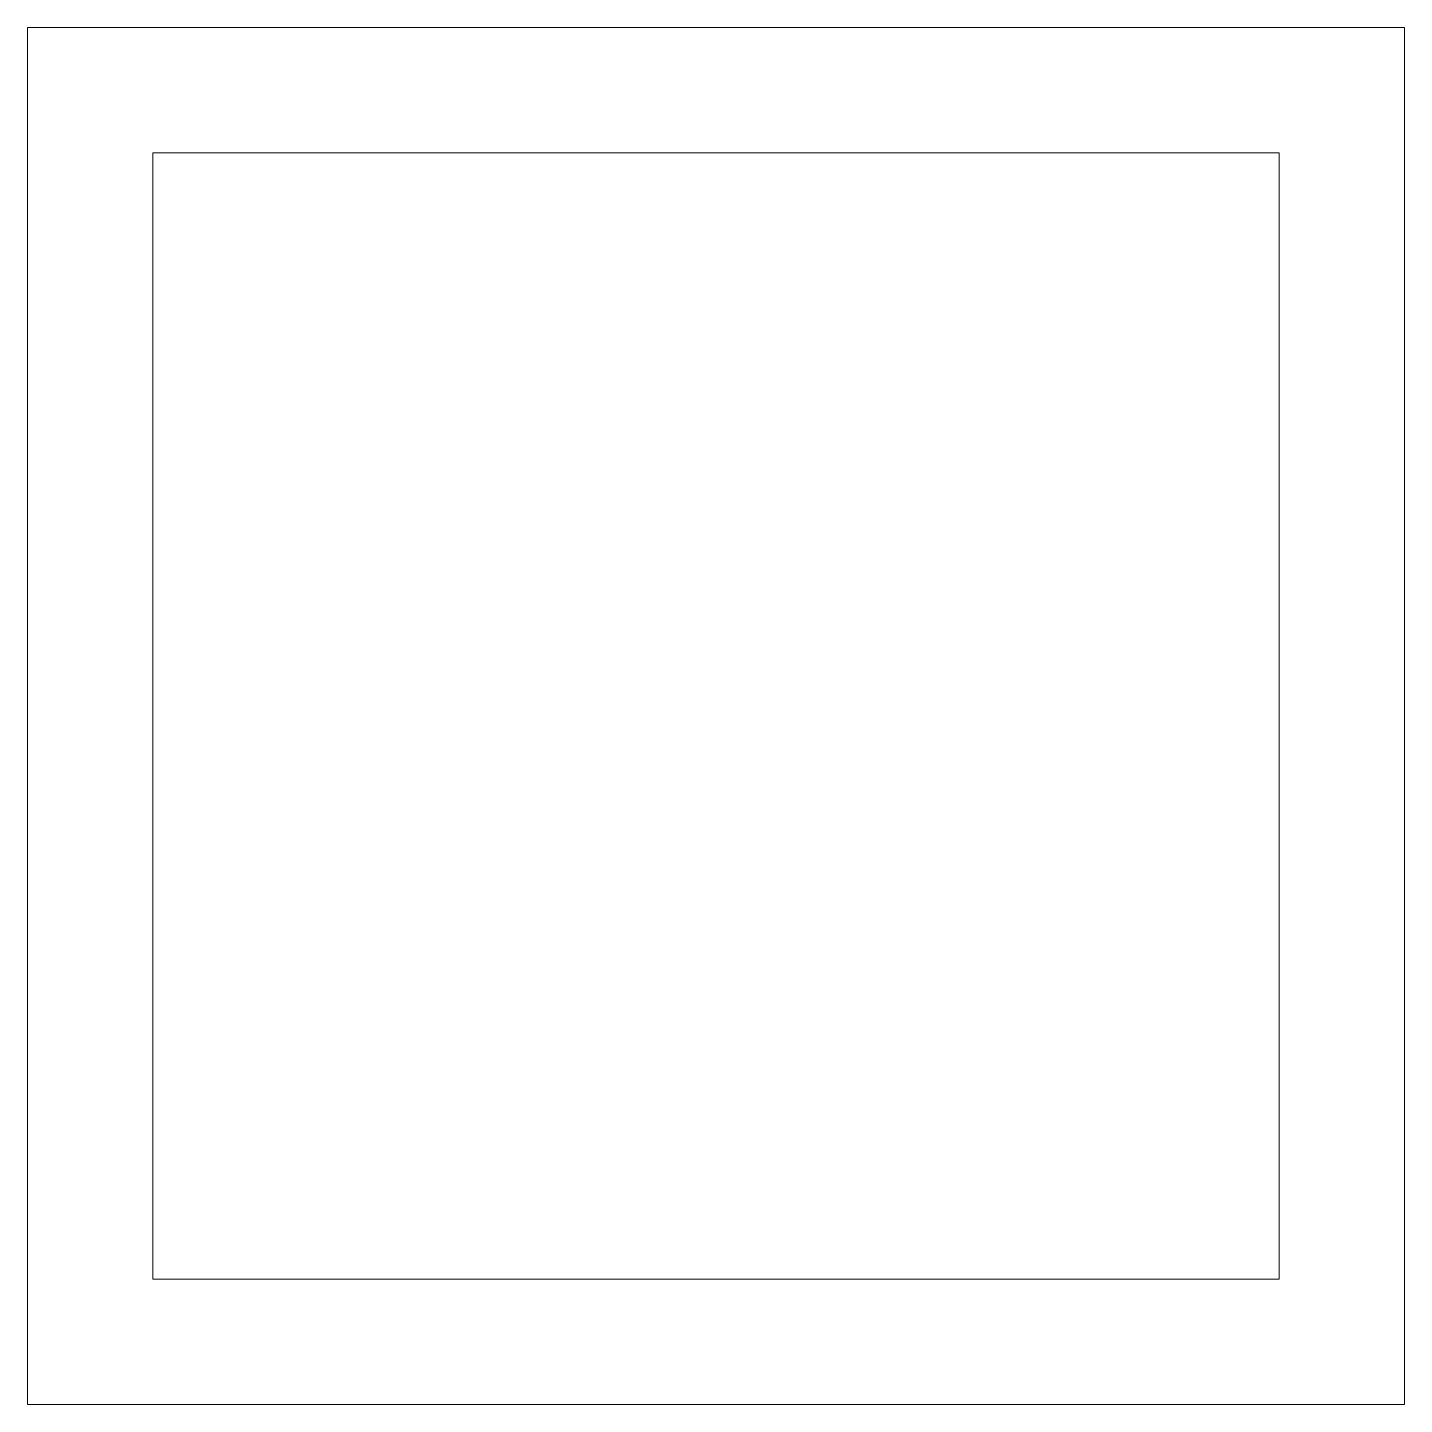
# Model space of a CAD drawing. Header units: metres. Extents: x 0 to 16.5, y 0 to 16.5.
import ezdxf

# ---------------------------------------------------------------- set-up
doc = ezdxf.new("R2010")
doc.units = ezdxf.units.M
doc.layers.add('TOP', color=1, linetype='Continuous', lineweight=0)

msp = doc.modelspace()

# ---------------------------------------------------------------- linework, layer by layer
at = {"layer": 'TOP'}
for p, q in [((0, 0), (0, 16.5)), ((0, 16.5), (16.5, 16.5)), ((16.5, 0), (16.5, 16.5)), ((0, 0), (16.5, 0))]:
    msp.add_line(p, q, dxfattribs=at)
msp.add_lwpolyline([(1.5, 1.5), (1.5, 15), (15, 15), (15, 1.5)], close=True, dxfattribs=at)

doc.saveas('drawing.dxf')
